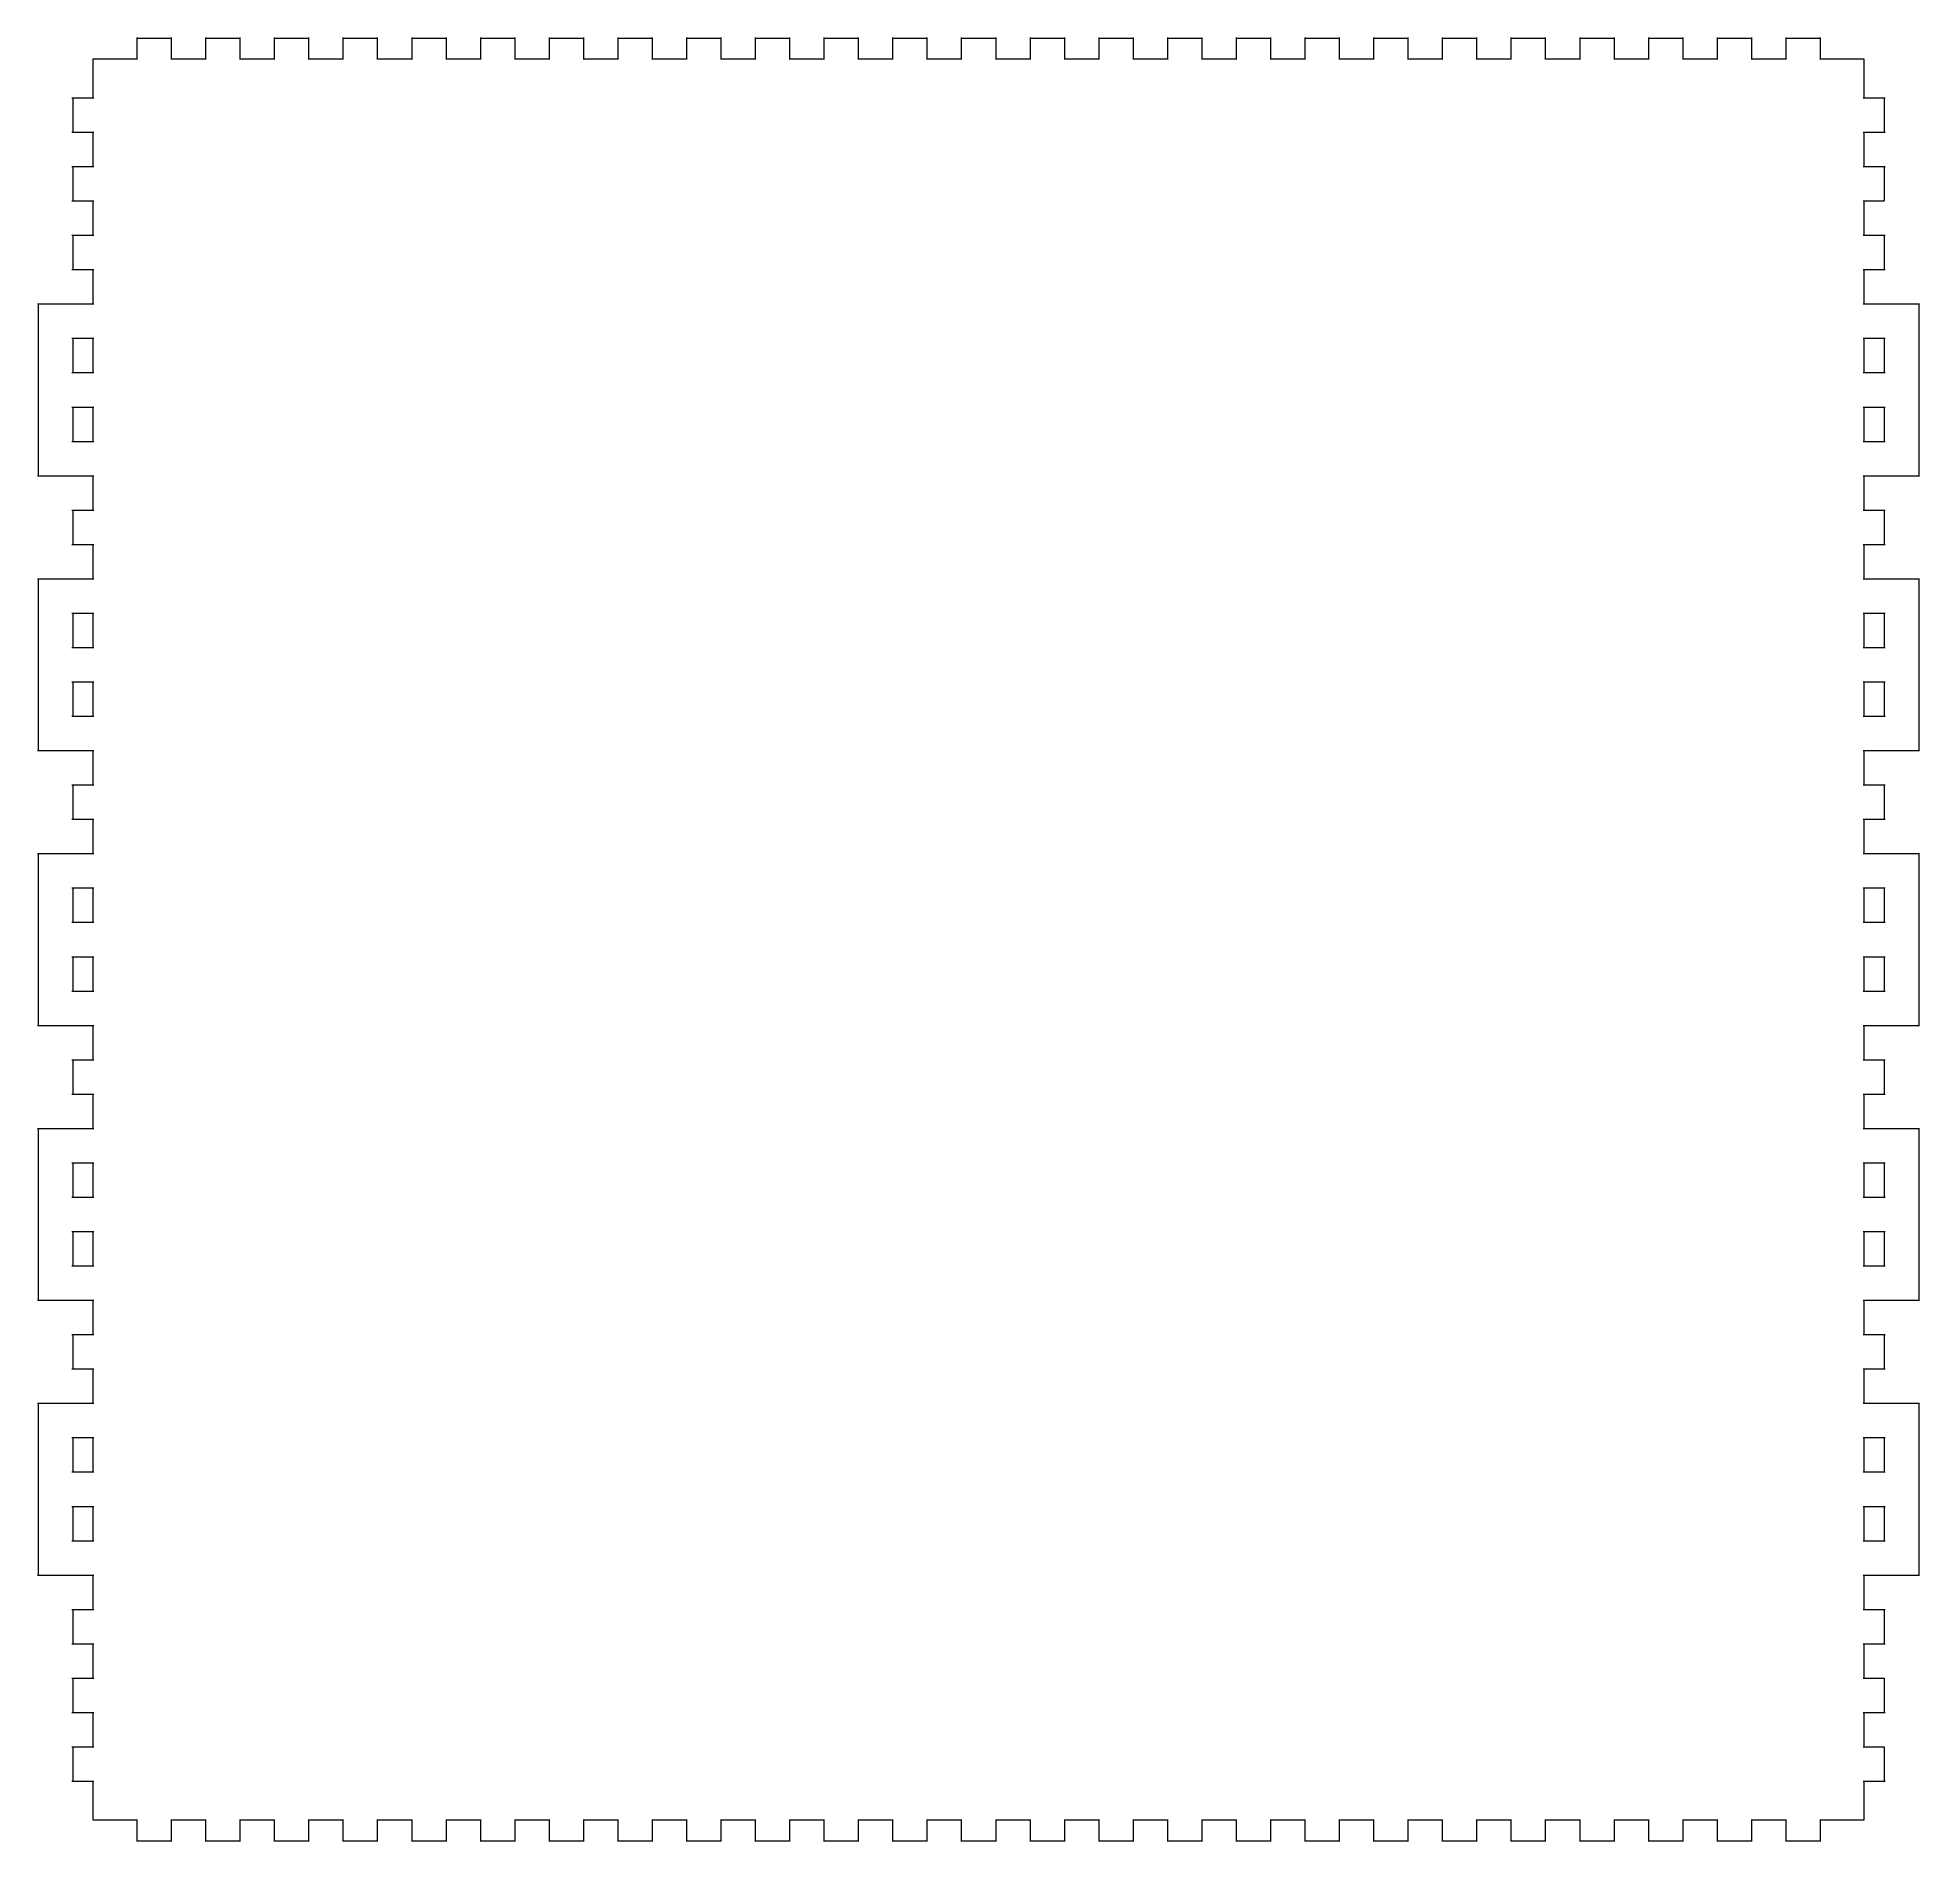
# Model space of a CAD drawing. Header units: centimetres. Extents: x -13.7 to 13.7, y -13.1 to 13.1.
import ezdxf

# ---------------------------------------------------------------- set-up
doc = ezdxf.new("R2010")
doc.units = ezdxf.units.CM
doc.header["$MEASUREMENT"] = 0
doc.layers.add('Layer 1', color=7, linetype='Continuous')

msp = doc.modelspace()

# ---------------------------------------------------------------- linework, layer by layer
at = {"layer": 'Layer 1', "color": 250, "lineweight": 20}
for points in [[(-12.25, 13.126), (-12.25, 13.126), (-12.25, 12.806), (-12.25, 12.806)], [(-12.25, 13.1159), (-12.25, 13.1159), (-11.75, 13.1159), (-11.75, 13.1159)], [(-11.75, 13.126), (-11.75, 13.126), (-11.75, 12.806), (-11.75, 12.806)], [(-11.25, 13.126), (-11.25, 13.126), (-11.25, 12.806), (-11.25, 12.806)], [(-11.25, 13.1159), (-11.25, 13.1159), (-10.75, 13.1159), (-10.75, 13.1159)], [(-10.75, 13.126), (-10.75, 13.126), (-10.75, 12.806), (-10.75, 12.806)], [(-10.25, 13.126), (-10.25, 13.126), (-10.25, 12.806), (-10.25, 12.806)], [(-10.25, 13.1159), (-10.25, 13.1159), (-9.75, 13.1159), (-9.75, 13.1159)], [(-9.75, 13.126), (-9.75, 13.126), (-9.75, 12.806), (-9.75, 12.806)], [(-9.25, 13.126), (-9.25, 13.126), (-9.25, 12.806), (-9.25, 12.806)], [(-9.25, 13.1159), (-9.25, 13.1159), (-8.75, 13.1159), (-8.75, 13.1159)], [(-8.75, 13.126), (-8.75, 13.126), (-8.75, 12.806), (-8.75, 12.806)], [(-8.25, 13.126), (-8.25, 13.126), (-8.25, 12.806), (-8.25, 12.806)], [(-8.25, 13.1159), (-8.25, 13.1159), (-7.75, 13.1159), (-7.75, 13.1159)], [(-7.75, 13.126), (-7.75, 13.126), (-7.75, 12.806), (-7.75, 12.806)], [(-7.25, 13.126), (-7.25, 13.126), (-7.25, 12.806), (-7.25, 12.806)], [(-7.25, 13.1159), (-7.25, 13.1159), (-6.75, 13.1159), (-6.75, 13.1159)], [(-6.75, 13.126), (-6.75, 13.126), (-6.75, 12.806), (-6.75, 12.806)], [(-6.25, 13.126), (-6.25, 13.126), (-6.25, 12.806), (-6.25, 12.806)], [(-6.25, 13.1159), (-6.25, 13.1159), (-5.75, 13.1159), (-5.75, 13.1159)], [(-5.75, 13.126), (-5.75, 13.126), (-5.75, 12.806), (-5.75, 12.806)], [(-5.25, 13.126), (-5.25, 13.126), (-5.25, 12.806), (-5.25, 12.806)], [(-5.25, 13.1159), (-5.25, 13.1159), (-4.75, 13.1159), (-4.75, 13.1159)], [(-4.75, 13.126), (-4.75, 13.126), (-4.75, 12.806), (-4.75, 12.806)], [(-4.25, 13.126), (-4.25, 13.126), (-4.25, 12.806), (-4.25, 12.806)], [(-4.25, 13.1159), (-4.25, 13.1159), (-3.75, 13.1159), (-3.75, 13.1159)], [(-3.75, 13.126), (-3.75, 13.126), (-3.75, 12.806), (-3.75, 12.806)], [(-3.25, 13.126), (-3.25, 13.126), (-3.25, 12.806), (-3.25, 12.806)], [(-3.25, 13.1159), (-3.25, 13.1159), (-2.75, 13.1159), (-2.75, 13.1159)], [(-2.75, 13.126), (-2.75, 13.126), (-2.75, 12.806), (-2.75, 12.806)], [(-2.25, 13.126), (-2.25, 13.126), (-2.25, 12.806), (-2.25, 12.806)], [(-2.25, 13.1159), (-2.25, 13.1159), (-1.75, 13.1159), (-1.75, 13.1159)], [(-1.75, 13.126), (-1.75, 13.126), (-1.75, 12.806), (-1.75, 12.806)], [(-1.25, 13.126), (-1.25, 13.126), (-1.25, 12.806), (-1.25, 12.806)], [(-1.25, 13.1159), (-1.25, 13.1159), (-0.75, 13.1159), (-0.75, 13.1159)], [(-0.75, 13.126), (-0.75, 13.126), (-0.75, 12.806), (-0.75, 12.806)], [(-0.25, 13.126), (-0.25, 13.126), (-0.25, 12.806), (-0.25, 12.806)], [(-0.25, 13.1159), (-0.25, 13.1159), (0.25, 13.1159), (0.25, 13.1159)], [(0.25, 13.126), (0.25, 13.126), (0.25, 12.806), (0.25, 12.806)], [(0.75, 13.126), (0.75, 13.126), (0.75, 12.806), (0.75, 12.806)], [(0.75, 13.1159), (0.75, 13.1159), (1.25, 13.1159), (1.25, 13.1159)], [(1.25, 13.126), (1.25, 13.126), (1.25, 12.806), (1.25, 12.806)], [(1.75, 13.126), (1.75, 13.126), (1.75, 12.806), (1.75, 12.806)], [(1.75, 13.1159), (1.75, 13.1159), (2.25, 13.1159), (2.25, 13.1159)], [(2.25, 13.126), (2.25, 13.126), (2.25, 12.806), (2.25, 12.806)], [(2.75, 13.126), (2.75, 13.126), (2.75, 12.806), (2.75, 12.806)], [(2.75, 13.1159), (2.75, 13.1159), (3.25, 13.1159), (3.25, 13.1159)], [(3.25, 13.126), (3.25, 13.126), (3.25, 12.806), (3.25, 12.806)], [(3.75, 13.126), (3.75, 13.126), (3.75, 12.806), (3.75, 12.806)], [(3.75, 13.1159), (3.75, 13.1159), (4.25, 13.1159), (4.25, 13.1159)], [(4.25, 13.126), (4.25, 13.126), (4.25, 12.806), (4.25, 12.806)], [(4.75, 13.126), (4.75, 13.126), (4.75, 12.806), (4.75, 12.806)], [(4.75, 13.1159), (4.75, 13.1159), (5.25, 13.1159), (5.25, 13.1159)], [(5.25, 13.126), (5.25, 13.126), (5.25, 12.806), (5.25, 12.806)], [(5.75, 13.126), (5.75, 13.126), (5.75, 12.806), (5.75, 12.806)], [(5.75, 13.1159), (5.75, 13.1159), (6.25, 13.1159), (6.25, 13.1159)], [(6.25, 13.126), (6.25, 13.126), (6.25, 12.806), (6.25, 12.806)], [(6.75, 13.126), (6.75, 13.126), (6.75, 12.806), (6.75, 12.806)], [(6.75, 13.1159), (6.75, 13.1159), (7.25, 13.1159), (7.25, 13.1159)], [(7.25, 13.126), (7.25, 13.126), (7.25, 12.806), (7.25, 12.806)], [(7.75, 13.126), (7.75, 13.126), (7.75, 12.806), (7.75, 12.806)], [(7.75, 13.1159), (7.75, 13.1159), (8.25, 13.1159), (8.25, 13.1159)], [(8.25, 13.126), (8.25, 13.126), (8.25, 12.806), (8.25, 12.806)], [(8.75, 13.126), (8.75, 13.126), (8.75, 12.806), (8.75, 12.806)], [(8.75, 13.1159), (8.75, 13.1159), (9.25, 13.1159), (9.25, 13.1159)], [(9.25, 13.126), (9.25, 13.126), (9.25, 12.806), (9.25, 12.806)], [(9.75, 13.126), (9.75, 13.126), (9.75, 12.806), (9.75, 12.806)], [(9.75, 13.1159), (9.75, 13.1159), (10.25, 13.1159), (10.25, 13.1159)], [(10.25, 13.126), (10.25, 13.126), (10.25, 12.806), (10.25, 12.806)], [(10.75, 13.126), (10.75, 13.126), (10.75, 12.806), (10.75, 12.806)], [(10.75, 13.1159), (10.75, 13.1159), (11.25, 13.1159), (11.25, 13.1159)], [(11.25, 13.126), (11.25, 13.126), (11.25, 12.806), (11.25, 12.806)], [(11.75, 13.126), (11.75, 13.126), (11.75, 12.806), (11.75, 12.806)], [(11.75, 13.1159), (11.75, 13.1159), (12.25, 13.1159), (12.25, 13.1159)], [(12.25, 13.126), (12.25, 13.126), (12.25, 12.806), (12.25, 12.806)], [(-11.75, 12.81585), (-11.75, 12.81585), (-11.25, 12.81585), (-11.25, 12.81585)], [(-10.75, 12.81585), (-10.75, 12.81585), (-10.25, 12.81585), (-10.25, 12.81585)], [(-9.75, 12.81585), (-9.75, 12.81585), (-9.25, 12.81585), (-9.25, 12.81585)], [(-8.75, 12.81585), (-8.75, 12.81585), (-8.25, 12.81585), (-8.25, 12.81585)], [(-7.75, 12.81585), (-7.75, 12.81585), (-7.25, 12.81585), (-7.25, 12.81585)], [(-6.75, 12.81585), (-6.75, 12.81585), (-6.25, 12.81585), (-6.25, 12.81585)], [(-5.75, 12.81585), (-5.75, 12.81585), (-5.25, 12.81585), (-5.25, 12.81585)], [(-4.75, 12.81585), (-4.75, 12.81585), (-4.25, 12.81585), (-4.25, 12.81585)], [(-3.75, 12.81585), (-3.75, 12.81585), (-3.25, 12.81585), (-3.25, 12.81585)], [(-2.75, 12.81585), (-2.75, 12.81585), (-2.25, 12.81585), (-2.25, 12.81585)], [(-1.75, 12.81585), (-1.75, 12.81585), (-1.25, 12.81585), (-1.25, 12.81585)], [(-0.75, 12.81585), (-0.75, 12.81585), (-0.25, 12.81585), (-0.25, 12.81585)], [(0.25, 12.81585), (0.25, 12.81585), (0.75, 12.81585), (0.75, 12.81585)], [(1.25, 12.81585), (1.25, 12.81585), (1.75, 12.81585), (1.75, 12.81585)], [(2.25, 12.81585), (2.25, 12.81585), (2.75, 12.81585), (2.75, 12.81585)], [(3.25, 12.81585), (3.25, 12.81585), (3.75, 12.81585), (3.75, 12.81585)], [(4.25, 12.81585), (4.25, 12.81585), (4.75, 12.81585), (4.75, 12.81585)], [(5.25, 12.81585), (5.25, 12.81585), (5.75, 12.81585), (5.75, 12.81585)], [(6.25, 12.81585), (6.25, 12.81585), (6.75, 12.81585), (6.75, 12.81585)], [(7.25, 12.81585), (7.25, 12.81585), (7.75, 12.81585), (7.75, 12.81585)], [(8.25, 12.81585), (8.25, 12.81585), (8.75, 12.81585), (8.75, 12.81585)], [(9.25, 12.81585), (9.25, 12.81585), (9.75, 12.81585), (9.75, 12.81585)], [(10.25, 12.81585), (10.25, 12.81585), (10.75, 12.81585), (10.75, 12.81585)], [(11.25, 12.81585), (11.25, 12.81585), (11.75, 12.81585), (11.75, 12.81585)], [(-13.19408, 12.25), (-13.19408, 12.25), (-12.87408, 12.25), (-12.87408, 12.25)], [(-13.18405, 12.25), (-13.18405, 12.25), (-13.18405, 11.75), (-13.18405, 11.75)], [(12.87407, 12.25), (12.87407, 12.25), (13.19407, 12.25), (13.19407, 12.25)], [(13.18406, 12.25), (13.18406, 12.25), (13.18406, 11.75), (13.18406, 11.75)], [(-13.19408, 11.75), (-13.19408, 11.75), (-12.87408, 11.75), (-12.87408, 11.75)], [(-12.8841, 11.25), (-12.8841, 11.25), (-12.8841, 11.75), (-12.8841, 11.75)], [(12.87407, 11.75), (12.87407, 11.75), (13.19407, 11.75), (13.19407, 11.75)], [(12.8841, 11.75), (12.8841, 11.75), (12.8841, 11.25), (12.8841, 11.25)], [(-13.19408, 11.25), (-13.19408, 11.25), (-12.87408, 11.25), (-12.87408, 11.25)], [(-13.18405, 11.25), (-13.18405, 11.25), (-13.18405, 10.75), (-13.18405, 10.75)], [(12.87407, 11.25), (12.87407, 11.25), (13.19407, 11.25), (13.19407, 11.25)], [(13.18406, 11.25), (13.18406, 11.25), (13.18406, 10.75), (13.18406, 10.75)], [(-13.19408, 10.75), (-13.19408, 10.75), (-12.87408, 10.75), (-12.87408, 10.75)], [(-12.8841, 10.25), (-12.8841, 10.25), (-12.8841, 10.75), (-12.8841, 10.75)], [(12.87407, 10.75), (12.87407, 10.75), (13.18406, 10.75), (13.18406, 10.75)], [(12.8841, 10.75), (12.8841, 10.75), (12.8841, 10.25), (12.8841, 10.25)], [(-13.19408, 10.25), (-13.19408, 10.25), (-12.87408, 10.25), (-12.87408, 10.25)], [(-13.18405, 10.25), (-13.18405, 10.25), (-13.18405, 9.75), (-13.18405, 9.75)], [(12.87407, 10.25), (12.87407, 10.25), (13.19407, 10.25), (13.19407, 10.25)], [(13.18406, 10.25), (13.18406, 10.25), (13.18406, 9.75), (13.18406, 9.75)], [(-13.19408, 9.75), (-13.19408, 9.75), (-12.87408, 9.75), (-12.87408, 9.75)], [(-12.8841, 9.25), (-12.8841, 9.25), (-12.8841, 9.75), (-12.8841, 9.75)], [(12.87407, 9.75), (12.87407, 9.75), (13.19407, 9.75), (13.19407, 9.75)], [(12.8841, 9.75), (12.8841, 9.75), (12.8841, 9.25), (12.8841, 9.25)], [(-13.69408, 9.25), (-13.69408, 9.25), (-12.87408, 9.25), (-12.87408, 9.25)], [(-13.68405, 9.25), (-13.68405, 9.25), (-13.68405, 6.75), (-13.68405, 6.75)], [(12.87407, 9.25), (12.87407, 9.25), (13.69407, 9.25), (13.69407, 9.25)], [(13.68406, 9.25), (13.68406, 9.25), (13.68406, 6.75), (13.68406, 6.75)], [(-13.19408, 8.75), (-13.19408, 8.75), (-12.87408, 8.75), (-12.87408, 8.75)], [(-13.18405, 8.75), (-13.18405, 8.75), (-13.18405, 8.25), (-13.18405, 8.25)], [(-12.8841, 8.25), (-12.8841, 8.25), (-12.8841, 8.75), (-12.8841, 8.75)], [(12.87407, 8.75), (12.87407, 8.75), (13.19407, 8.75), (13.19407, 8.75)], [(12.8841, 8.75), (12.8841, 8.75), (12.8841, 8.25), (12.8841, 8.25)], [(13.18406, 8.75), (13.18406, 8.75), (13.18406, 8.25), (13.18406, 8.25)], [(-13.19408, 8.25), (-13.19408, 8.25), (-12.87408, 8.25), (-12.87408, 8.25)], [(12.87407, 8.25), (12.87407, 8.25), (13.19407, 8.25), (13.19407, 8.25)], [(-13.19408, 7.75), (-13.19408, 7.75), (-12.87408, 7.75), (-12.87408, 7.75)], [(-13.18405, 7.75), (-13.18405, 7.75), (-13.18405, 7.25), (-13.18405, 7.25)], [(-12.8841, 7.25), (-12.8841, 7.25), (-12.8841, 7.75), (-12.8841, 7.75)], [(12.87407, 7.75), (12.87407, 7.75), (13.19407, 7.75), (13.19407, 7.75)], [(12.8841, 7.75), (12.8841, 7.75), (12.8841, 7.25), (12.8841, 7.25)], [(13.18406, 7.75), (13.18406, 7.75), (13.18406, 7.25), (13.18406, 7.25)], [(-13.19408, 7.25), (-13.19408, 7.25), (-12.87408, 7.25), (-12.87408, 7.25)], [(12.87407, 7.25), (12.87407, 7.25), (13.19407, 7.25), (13.19407, 7.25)], [(-13.69408, 6.75), (-13.69408, 6.75), (-12.87408, 6.75), (-12.87408, 6.75)], [(-12.8841, 6.25), (-12.8841, 6.25), (-12.8841, 6.75), (-12.8841, 6.75)], [(12.87407, 6.75), (12.87407, 6.75), (13.69407, 6.75), (13.69407, 6.75)], [(12.8841, 6.75), (12.8841, 6.75), (12.8841, 6.25), (12.8841, 6.25)], [(-13.19408, 6.25), (-13.19408, 6.25), (-12.87408, 6.25), (-12.87408, 6.25)], [(-13.18405, 6.25), (-13.18405, 6.25), (-13.18405, 5.75), (-13.18405, 5.75)], [(12.87407, 6.25), (12.87407, 6.25), (13.19407, 6.25), (13.19407, 6.25)], [(13.18406, 6.25), (13.18406, 6.25), (13.18406, 5.75), (13.18406, 5.75)], [(-13.19408, 5.75), (-13.19408, 5.75), (-12.87408, 5.75), (-12.87408, 5.75)], [(-12.8841, 5.25), (-12.8841, 5.25), (-12.8841, 5.75), (-12.8841, 5.75)], [(12.87407, 5.75), (12.87407, 5.75), (13.19407, 5.75), (13.19407, 5.75)], [(12.8841, 5.75), (12.8841, 5.75), (12.8841, 5.25), (12.8841, 5.25)], [(-13.69408, 5.25), (-13.69408, 5.25), (-12.87408, 5.25), (-12.87408, 5.25)], [(-13.68405, 5.25), (-13.68405, 5.25), (-13.68405, 2.75), (-13.68405, 2.75)], [(12.87407, 5.25), (12.87407, 5.25), (13.69407, 5.25), (13.69407, 5.25)], [(13.68406, 5.25), (13.68406, 5.25), (13.68406, 2.75), (13.68406, 2.75)], [(-13.19408, 4.75), (-13.19408, 4.75), (-12.87408, 4.75), (-12.87408, 4.75)], [(-13.18405, 4.75), (-13.18405, 4.75), (-13.18405, 4.25), (-13.18405, 4.25)], [(-12.8841, 4.25), (-12.8841, 4.25), (-12.8841, 4.75), (-12.8841, 4.75)], [(12.87407, 4.75), (12.87407, 4.75), (13.19407, 4.75), (13.19407, 4.75)], [(12.8841, 4.75), (12.8841, 4.75), (12.8841, 4.25), (12.8841, 4.25)], [(13.18406, 4.75), (13.18406, 4.75), (13.18406, 4.25), (13.18406, 4.25)], [(-13.19408, 4.25), (-13.19408, 4.25), (-12.87408, 4.25), (-12.87408, 4.25)], [(12.87407, 4.25), (12.87407, 4.25), (13.19407, 4.25), (13.19407, 4.25)], [(-13.19408, 3.75), (-13.19408, 3.75), (-12.87408, 3.75), (-12.87408, 3.75)], [(-13.18405, 3.75), (-13.18405, 3.75), (-13.18405, 3.25), (-13.18405, 3.25)], [(-12.8841, 3.25), (-12.8841, 3.25), (-12.8841, 3.75), (-12.8841, 3.75)], [(12.87407, 3.75), (12.87407, 3.75), (13.19407, 3.75), (13.19407, 3.75)], [(12.8841, 3.75), (12.8841, 3.75), (12.8841, 3.25), (12.8841, 3.25)], [(13.18406, 3.75), (13.18406, 3.75), (13.18406, 3.25), (13.18406, 3.25)], [(-13.19408, 3.25), (-13.19408, 3.25), (-12.87408, 3.25), (-12.87408, 3.25)], [(12.87407, 3.25), (12.87407, 3.25), (13.19407, 3.25), (13.19407, 3.25)], [(-13.69408, 2.75), (-13.69408, 2.75), (-12.87408, 2.75), (-12.87408, 2.75)], [(-12.8841, 2.25), (-12.8841, 2.25), (-12.8841, 2.75), (-12.8841, 2.75)], [(12.87407, 2.75), (12.87407, 2.75), (13.69407, 2.75), (13.69407, 2.75)], [(12.8841, 2.75), (12.8841, 2.75), (12.8841, 2.25), (12.8841, 2.25)], [(-13.19408, 2.25), (-13.19408, 2.25), (-12.87408, 2.25), (-12.87408, 2.25)], [(-13.18405, 2.25), (-13.18405, 2.25), (-13.18405, 1.75), (-13.18405, 1.75)], [(12.87407, 2.25), (12.87407, 2.25), (13.19407, 2.25), (13.19407, 2.25)], [(13.18406, 2.25), (13.18406, 2.25), (13.18406, 1.75), (13.18406, 1.75)], [(-13.19408, 1.75), (-13.19408, 1.75), (-12.87408, 1.75), (-12.87408, 1.75)], [(-12.8841, 1.25), (-12.8841, 1.25), (-12.8841, 1.75), (-12.8841, 1.75)], [(12.87407, 1.75), (12.87407, 1.75), (13.19407, 1.75), (13.19407, 1.75)], [(12.8841, 1.75), (12.8841, 1.75), (12.8841, 1.25), (12.8841, 1.25)], [(-13.69408, 1.25), (-13.69408, 1.25), (-12.87408, 1.25), (-12.87408, 1.25)], [(-13.68405, 1.25), (-13.68405, 1.25), (-13.68405, -1.25), (-13.68405, -1.25)], [(12.87407, 1.25), (12.87407, 1.25), (13.69407, 1.25), (13.69407, 1.25)], [(13.68406, 1.25), (13.68406, 1.25), (13.68406, -1.25), (13.68406, -1.25)], [(-13.19408, 0.75), (-13.19408, 0.75), (-12.87408, 0.75), (-12.87408, 0.75)], [(-13.18405, 0.75), (-13.18405, 0.75), (-13.18405, 0.25), (-13.18405, 0.25)], [(-12.8841, 0.25), (-12.8841, 0.25), (-12.8841, 0.75), (-12.8841, 0.75)], [(12.87407, 0.75), (12.87407, 0.75), (13.19407, 0.75), (13.19407, 0.75)], [(12.8841, 0.75), (12.8841, 0.75), (12.8841, 0.25), (12.8841, 0.25)], [(13.18406, 0.75), (13.18406, 0.75), (13.18406, 0.25), (13.18406, 0.25)], [(-13.19408, 0.25), (-13.19408, 0.25), (-12.87408, 0.25), (-12.87408, 0.25)], [(-13.19408, 0.25), (-13.19408, 0.25), (-12.87408, 0.25), (-12.87408, 0.25)], [(12.87407, 0.25), (12.87407, 0.25), (13.19407, 0.25), (13.19407, 0.25)], [(12.87407, 0.25), (12.87407, 0.25), (13.19407, 0.25), (13.19407, 0.25)], [(-13.19408, -0.25), (-13.19408, -0.25), (-12.87408, -0.25), (-12.87408, -0.25)], [(-13.18405, -0.25), (-13.18405, -0.25), (-13.18405, -0.75), (-13.18405, -0.75)], [(-12.8841, -0.75), (-12.8841, -0.75), (-12.8841, -0.25), (-12.8841, -0.25)], [(12.87407, -0.25), (12.87407, -0.25), (13.19407, -0.25), (13.19407, -0.25)], [(12.8841, -0.25), (12.8841, -0.25), (12.8841, -0.75), (12.8841, -0.75)], [(13.18406, -0.25), (13.18406, -0.25), (13.18406, -0.75), (13.18406, -0.75)], [(-13.19408, -0.75), (-13.19408, -0.75), (-12.87408, -0.75), (-12.87408, -0.75)], [(12.87407, -0.75), (12.87407, -0.75), (13.19407, -0.75), (13.19407, -0.75)], [(-13.69408, -1.25), (-13.69408, -1.25), (-12.87408, -1.25), (-12.87408, -1.25)], [(-12.8841, -1.75), (-12.8841, -1.75), (-12.8841, -1.25), (-12.8841, -1.25)], [(12.87407, -1.25), (12.87407, -1.25), (13.69407, -1.25), (13.69407, -1.25)], [(12.8841, -1.25), (12.8841, -1.25), (12.8841, -1.75), (12.8841, -1.75)], [(-13.19408, -1.75), (-13.19408, -1.75), (-12.87408, -1.75), (-12.87408, -1.75)], [(-13.18405, -1.75), (-13.18405, -1.75), (-13.18405, -2.25), (-13.18405, -2.25)], [(12.87407, -1.75), (12.87407, -1.75), (13.19407, -1.75), (13.19407, -1.75)], [(13.18406, -1.75), (13.18406, -1.75), (13.18406, -2.25), (13.18406, -2.25)], [(-13.19408, -2.25), (-13.19408, -2.25), (-12.87408, -2.25), (-12.87408, -2.25)], [(-12.8841, -2.75), (-12.8841, -2.75), (-12.8841, -2.25), (-12.8841, -2.25)], [(12.87407, -2.25), (12.87407, -2.25), (13.19407, -2.25), (13.19407, -2.25)], [(12.8841, -2.25), (12.8841, -2.25), (12.8841, -2.75), (12.8841, -2.75)], [(-13.69408, -2.75), (-13.69408, -2.75), (-12.87408, -2.75), (-12.87408, -2.75)], [(-13.68405, -2.75), (-13.68405, -2.75), (-13.68405, -5.25), (-13.68405, -5.25)], [(12.87407, -2.75), (12.87407, -2.75), (13.69407, -2.75), (13.69407, -2.75)], [(13.68406, -2.75), (13.68406, -2.75), (13.68406, -5.25), (13.68406, -5.25)], [(-13.19408, -3.25), (-13.19408, -3.25), (-12.87408, -3.25), (-12.87408, -3.25)], [(-13.18405, -3.25), (-13.18405, -3.25), (-13.18405, -3.75), (-13.18405, -3.75)], [(-12.8841, -3.75), (-12.8841, -3.75), (-12.8841, -3.25), (-12.8841, -3.25)], [(12.87407, -3.25), (12.87407, -3.25), (13.19407, -3.25), (13.19407, -3.25)], [(12.8841, -3.25), (12.8841, -3.25), (12.8841, -3.75), (12.8841, -3.75)], [(13.18406, -3.25), (13.18406, -3.25), (13.18406, -3.75), (13.18406, -3.75)], [(-13.19408, -3.75), (-13.19408, -3.75), (-12.87408, -3.75), (-12.87408, -3.75)], [(12.87407, -3.75), (12.87407, -3.75), (13.19407, -3.75), (13.19407, -3.75)], [(-13.19408, -4.25), (-13.19408, -4.25), (-12.87408, -4.25), (-12.87408, -4.25)], [(-13.18405, -4.25), (-13.18405, -4.25), (-13.18405, -4.75), (-13.18405, -4.75)], [(-12.8841, -4.75), (-12.8841, -4.75), (-12.8841, -4.25), (-12.8841, -4.25)], [(12.87407, -4.25), (12.87407, -4.25), (13.19407, -4.25), (13.19407, -4.25)], [(12.8841, -4.25), (12.8841, -4.25), (12.8841, -4.75), (12.8841, -4.75)], [(13.18406, -4.25), (13.18406, -4.25), (13.18406, -4.75), (13.18406, -4.75)], [(-13.19408, -4.75), (-13.19408, -4.75), (-12.87408, -4.75), (-12.87408, -4.75)], [(12.87407, -4.75), (12.87407, -4.75), (13.19407, -4.75), (13.19407, -4.75)], [(-13.69408, -5.25), (-13.69408, -5.25), (-12.87408, -5.25), (-12.87408, -5.25)], [(-12.8841, -5.75), (-12.8841, -5.75), (-12.8841, -5.25), (-12.8841, -5.25)], [(12.87407, -5.25), (12.87407, -5.25), (13.69407, -5.25), (13.69407, -5.25)], [(12.8841, -5.25), (12.8841, -5.25), (12.8841, -5.75), (12.8841, -5.75)], [(-13.19408, -5.75), (-13.19408, -5.75), (-12.87408, -5.75), (-12.87408, -5.75)], [(-13.18405, -5.75), (-13.18405, -5.75), (-13.18405, -6.25), (-13.18405, -6.25)], [(12.87407, -5.75), (12.87407, -5.75), (13.19407, -5.75), (13.19407, -5.75)], [(13.18406, -5.75), (13.18406, -5.75), (13.18406, -6.25), (13.18406, -6.25)], [(-13.19408, -6.25), (-13.19408, -6.25), (-12.87408, -6.25), (-12.87408, -6.25)], [(-12.8841, -6.75), (-12.8841, -6.75), (-12.8841, -6.25), (-12.8841, -6.25)], [(12.87407, -6.25), (12.87407, -6.25), (13.19407, -6.25), (13.19407, -6.25)], [(12.8841, -6.25), (12.8841, -6.25), (12.8841, -6.75), (12.8841, -6.75)], [(-13.69408, -6.75), (-13.69408, -6.75), (-12.87408, -6.75), (-12.87408, -6.75)], [(-13.68405, -6.75), (-13.68405, -6.75), (-13.68405, -9.25), (-13.68405, -9.25)], [(12.87407, -6.75), (12.87407, -6.75), (13.69407, -6.75), (13.69407, -6.75)], [(13.68406, -6.75), (13.68406, -6.75), (13.68406, -9.25), (13.68406, -9.25)], [(-13.19408, -7.25), (-13.19408, -7.25), (-12.87408, -7.25), (-12.87408, -7.25)], [(-13.18405, -7.25), (-13.18405, -7.25), (-13.18405, -7.75), (-13.18405, -7.75)], [(-12.8841, -7.75), (-12.8841, -7.75), (-12.8841, -7.25), (-12.8841, -7.25)], [(12.87407, -7.25), (12.87407, -7.25), (13.19407, -7.25), (13.19407, -7.25)], [(12.8841, -7.25), (12.8841, -7.25), (12.8841, -7.75), (12.8841, -7.75)], [(13.18406, -7.25), (13.18406, -7.25), (13.18406, -7.75), (13.18406, -7.75)], [(-13.19408, -7.75), (-13.19408, -7.75), (-12.87408, -7.75), (-12.87408, -7.75)], [(12.87407, -7.75), (12.87407, -7.75), (13.19407, -7.75), (13.19407, -7.75)], [(-13.19408, -8.25), (-13.19408, -8.25), (-12.87408, -8.25), (-12.87408, -8.25)], [(-13.18405, -8.25), (-13.18405, -8.25), (-13.18405, -8.75), (-13.18405, -8.75)], [(-12.8841, -8.75), (-12.8841, -8.75), (-12.8841, -8.25), (-12.8841, -8.25)], [(12.87407, -8.25), (12.87407, -8.25), (13.19407, -8.25), (13.19407, -8.25)], [(12.8841, -8.25), (12.8841, -8.25), (12.8841, -8.75), (12.8841, -8.75)], [(13.18406, -8.25), (13.18406, -8.25), (13.18406, -8.75), (13.18406, -8.75)], [(-13.19408, -8.75), (-13.19408, -8.75), (-12.87408, -8.75), (-12.87408, -8.75)], [(12.87407, -8.75), (12.87407, -8.75), (13.19407, -8.75), (13.19407, -8.75)], [(-13.69408, -9.25), (-13.69408, -9.25), (-12.87408, -9.25), (-12.87408, -9.25)], [(-12.8841, -9.75), (-12.8841, -9.75), (-12.8841, -9.25), (-12.8841, -9.25)], [(12.87407, -9.25), (12.87407, -9.25), (13.69407, -9.25), (13.69407, -9.25)], [(12.8841, -9.25), (12.8841, -9.25), (12.8841, -9.75), (12.8841, -9.75)], [(-13.19408, -9.75), (-13.19408, -9.75), (-12.87408, -9.75), (-12.87408, -9.75)], [(-13.18405, -9.75), (-13.18405, -9.75), (-13.18405, -10.25), (-13.18405, -10.25)], [(12.87407, -9.75), (12.87407, -9.75), (13.19407, -9.75), (13.19407, -9.75)], [(13.18406, -9.75), (13.18406, -9.75), (13.18406, -10.25), (13.18406, -10.25)], [(-13.19408, -10.25), (-13.19408, -10.25), (-12.87408, -10.25), (-12.87408, -10.25)], [(-12.8841, -10.75), (-12.8841, -10.75), (-12.8841, -10.25), (-12.8841, -10.25)], [(12.87407, -10.25), (12.87407, -10.25), (13.19407, -10.25), (13.19407, -10.25)], [(12.8841, -10.25), (12.8841, -10.25), (12.8841, -10.75), (12.8841, -10.75)], [(-13.19408, -10.75), (-13.19408, -10.75), (-12.87408, -10.75), (-12.87408, -10.75)], [(-13.18405, -10.75), (-13.18405, -10.75), (-13.18405, -11.25), (-13.18405, -11.25)], [(12.87407, -10.75), (12.87407, -10.75), (13.18406, -10.75), (13.18406, -10.75)], [(13.18406, -10.75), (13.18406, -10.75), (13.18406, -11.25), (13.18406, -11.25)], [(-13.19408, -11.25), (-13.19408, -11.25), (-12.87408, -11.25), (-12.87408, -11.25)], [(-12.8841, -11.75), (-12.8841, -11.75), (-12.8841, -11.25), (-12.8841, -11.25)], [(12.87407, -11.25), (12.87407, -11.25), (13.19407, -11.25), (13.19407, -11.25)], [(12.8841, -11.25), (12.8841, -11.25), (12.8841, -11.75), (12.8841, -11.75)], [(-13.19408, -11.75), (-13.19408, -11.75), (-12.87408, -11.75), (-12.87408, -11.75)], [(-13.18405, -11.75), (-13.18405, -11.75), (-13.18405, -12.25), (-13.18405, -12.25)], [(12.87407, -11.75), (12.87407, -11.75), (13.18406, -11.75), (13.18406, -11.75)], [(13.18406, -11.75), (13.18406, -11.75), (13.18406, -12.25), (13.18406, -12.25)], [(-13.19408, -12.25), (-13.19408, -12.25), (-12.87408, -12.25), (-12.87408, -12.25)], [(12.87407, -12.25), (12.87407, -12.25), (13.19407, -12.25), (13.19407, -12.25)], [(-12.25, -12.8059), (-12.25, -12.8059), (-12.25, -13.1259), (-12.25, -13.1259)], [(-11.75, -12.8059), (-11.75, -12.8059), (-11.75, -13.1259), (-11.75, -13.1259)], [(-11.25, -12.81585), (-11.25, -12.81585), (-11.75, -12.81585), (-11.75, -12.81585)], [(-11.25, -12.8059), (-11.25, -12.8059), (-11.25, -13.1259), (-11.25, -13.1259)], [(-10.75, -12.8059), (-10.75, -12.8059), (-10.75, -13.1259), (-10.75, -13.1259)], [(-10.25, -12.81585), (-10.25, -12.81585), (-10.75, -12.81585), (-10.75, -12.81585)], [(-10.25, -12.8059), (-10.25, -12.8059), (-10.25, -13.1259), (-10.25, -13.1259)], [(-9.75, -12.8059), (-9.75, -12.8059), (-9.75, -13.1259), (-9.75, -13.1259)], [(-9.25, -12.81585), (-9.25, -12.81585), (-9.75, -12.81585), (-9.75, -12.81585)], [(-9.25, -12.8059), (-9.25, -12.8059), (-9.25, -13.1259), (-9.25, -13.1259)], [(-8.75, -12.8059), (-8.75, -12.8059), (-8.75, -13.1259), (-8.75, -13.1259)], [(-8.25, -12.81585), (-8.25, -12.81585), (-8.75, -12.81585), (-8.75, -12.81585)], [(-8.25, -12.8059), (-8.25, -12.8059), (-8.25, -13.1259), (-8.25, -13.1259)], [(-7.75, -12.8059), (-7.75, -12.8059), (-7.75, -13.1259), (-7.75, -13.1259)], [(-7.25, -12.81585), (-7.25, -12.81585), (-7.75, -12.81585), (-7.75, -12.81585)], [(-7.25, -12.8059), (-7.25, -12.8059), (-7.25, -13.1259), (-7.25, -13.1259)], [(-6.75, -12.8059), (-6.75, -12.8059), (-6.75, -13.1259), (-6.75, -13.1259)], [(-6.25, -12.81585), (-6.25, -12.81585), (-6.75, -12.81585), (-6.75, -12.81585)], [(-6.25, -12.8059), (-6.25, -12.8059), (-6.25, -13.1259), (-6.25, -13.1259)], [(-5.75, -12.8059), (-5.75, -12.8059), (-5.75, -13.1259), (-5.75, -13.1259)], [(-5.25, -12.81585), (-5.25, -12.81585), (-5.75, -12.81585), (-5.75, -12.81585)], [(-5.25, -12.8059), (-5.25, -12.8059), (-5.25, -13.1259), (-5.25, -13.1259)], [(-4.75, -12.8059), (-4.75, -12.8059), (-4.75, -13.1259), (-4.75, -13.1259)], [(-4.25, -12.81585), (-4.25, -12.81585), (-4.75, -12.81585), (-4.75, -12.81585)], [(-4.25, -12.8059), (-4.25, -12.8059), (-4.25, -13.1259), (-4.25, -13.1259)], [(-3.75, -12.8059), (-3.75, -12.8059), (-3.75, -13.1259), (-3.75, -13.1259)], [(-3.25, -12.81585), (-3.25, -12.81585), (-3.75, -12.81585), (-3.75, -12.81585)], [(-3.25, -12.8059), (-3.25, -12.8059), (-3.25, -13.1259), (-3.25, -13.1259)], [(-2.75, -12.8059), (-2.75, -12.8059), (-2.75, -13.1259), (-2.75, -13.1259)], [(-2.25, -12.81585), (-2.25, -12.81585), (-2.75, -12.81585), (-2.75, -12.81585)], [(-2.25, -12.8059), (-2.25, -12.8059), (-2.25, -13.1259), (-2.25, -13.1259)], [(-1.75, -12.8059), (-1.75, -12.8059), (-1.75, -13.1259), (-1.75, -13.1259)], [(-1.25, -12.81585), (-1.25, -12.81585), (-1.75, -12.81585), (-1.75, -12.81585)], [(-1.25, -12.8059), (-1.25, -12.8059), (-1.25, -13.1259), (-1.25, -13.1259)], [(-0.75, -12.8059), (-0.75, -12.8059), (-0.75, -13.1259), (-0.75, -13.1259)], [(-0.25, -12.81585), (-0.25, -12.81585), (-0.75, -12.81585), (-0.75, -12.81585)], [(-0.25, -12.8059), (-0.25, -12.8059), (-0.25, -13.1259), (-0.25, -13.1259)], [(0.25, -12.8059), (0.25, -12.8059), (0.25, -13.1259), (0.25, -13.1259)], [(0.75, -12.81585), (0.75, -12.81585), (0.25, -12.81585), (0.25, -12.81585)], [(0.75, -12.8059), (0.75, -12.8059), (0.75, -13.1259), (0.75, -13.1259)], [(1.25, -12.8059), (1.25, -12.8059), (1.25, -13.1259), (1.25, -13.1259)], [(1.75, -12.81585), (1.75, -12.81585), (1.25, -12.81585), (1.25, -12.81585)], [(1.75, -12.8059), (1.75, -12.8059), (1.75, -13.1259), (1.75, -13.1259)], [(2.25, -12.8059), (2.25, -12.8059), (2.25, -13.1259), (2.25, -13.1259)], [(2.75, -12.81585), (2.75, -12.81585), (2.25, -12.81585), (2.25, -12.81585)], [(2.75, -12.8059), (2.75, -12.8059), (2.75, -13.1259), (2.75, -13.1259)], [(3.25, -12.8059), (3.25, -12.8059), (3.25, -13.1259), (3.25, -13.1259)], [(3.75, -12.81585), (3.75, -12.81585), (3.25, -12.81585), (3.25, -12.81585)], [(3.75, -12.8059), (3.75, -12.8059), (3.75, -13.1259), (3.75, -13.1259)], [(4.25, -12.8059), (4.25, -12.8059), (4.25, -13.1259), (4.25, -13.1259)], [(4.75, -12.81585), (4.75, -12.81585), (4.25, -12.81585), (4.25, -12.81585)], [(4.75, -12.8059), (4.75, -12.8059), (4.75, -13.1259), (4.75, -13.1259)], [(5.25, -12.8059), (5.25, -12.8059), (5.25, -13.1259), (5.25, -13.1259)], [(5.75, -12.81585), (5.75, -12.81585), (5.25, -12.81585), (5.25, -12.81585)], [(5.75, -12.8059), (5.75, -12.8059), (5.75, -13.1259), (5.75, -13.1259)], [(6.25, -12.8059), (6.25, -12.8059), (6.25, -13.1259), (6.25, -13.1259)], [(6.75, -12.81585), (6.75, -12.81585), (6.25, -12.81585), (6.25, -12.81585)], [(6.75, -12.8059), (6.75, -12.8059), (6.75, -13.1259), (6.75, -13.1259)], [(7.25, -12.8059), (7.25, -12.8059), (7.25, -13.1259), (7.25, -13.1259)], [(7.75, -12.81585), (7.75, -12.81585), (7.25, -12.81585), (7.25, -12.81585)], [(7.75, -12.8059), (7.75, -12.8059), (7.75, -13.1259), (7.75, -13.1259)], [(8.25, -12.8059), (8.25, -12.8059), (8.25, -13.1259), (8.25, -13.1259)], [(8.75, -12.81585), (8.75, -12.81585), (8.25, -12.81585), (8.25, -12.81585)], [(8.75, -12.8059), (8.75, -12.8059), (8.75, -13.1259), (8.75, -13.1259)], [(9.25, -12.8059), (9.25, -12.8059), (9.25, -13.1259), (9.25, -13.1259)], [(9.75, -12.81585), (9.75, -12.81585), (9.25, -12.81585), (9.25, -12.81585)], [(9.75, -12.8059), (9.75, -12.8059), (9.75, -13.1259), (9.75, -13.1259)], [(10.25, -12.8059), (10.25, -12.8059), (10.25, -13.1259), (10.25, -13.1259)], [(10.75, -12.81585), (10.75, -12.81585), (10.25, -12.81585), (10.25, -12.81585)], [(10.75, -12.8059), (10.75, -12.8059), (10.75, -13.1259), (10.75, -13.1259)], [(11.25, -12.8059), (11.25, -12.8059), (11.25, -13.1259), (11.25, -13.1259)], [(11.75, -12.81585), (11.75, -12.81585), (11.25, -12.81585), (11.25, -12.81585)], [(11.75, -12.8059), (11.75, -12.8059), (11.75, -13.1259), (11.75, -13.1259)], [(12.25, -12.8059), (12.25, -12.8059), (12.25, -13.1259), (12.25, -13.1259)], [(-12.25, -13.11591), (-12.25, -13.11591), (-11.75, -13.11591), (-11.75, -13.11591)], [(-11.25, -13.11591), (-11.25, -13.11591), (-10.75, -13.11591), (-10.75, -13.11591)], [(-10.25, -13.11591), (-10.25, -13.11591), (-9.75, -13.11591), (-9.75, -13.11591)], [(-9.25, -13.11591), (-9.25, -13.11591), (-8.75, -13.11591), (-8.75, -13.11591)], [(-8.25, -13.11591), (-8.25, -13.11591), (-7.75, -13.11591), (-7.75, -13.11591)], [(-7.25, -13.11591), (-7.25, -13.11591), (-6.75, -13.11591), (-6.75, -13.11591)], [(-6.25, -13.11591), (-6.25, -13.11591), (-5.75, -13.11591), (-5.75, -13.11591)], [(-5.25, -13.11591), (-5.25, -13.11591), (-4.75, -13.11591), (-4.75, -13.11591)], [(-4.25, -13.11591), (-4.25, -13.11591), (-3.75, -13.11591), (-3.75, -13.11591)], [(-3.25, -13.11591), (-3.25, -13.11591), (-2.75, -13.11591), (-2.75, -13.11591)], [(-2.25, -13.11591), (-2.25, -13.11591), (-1.75, -13.11591), (-1.75, -13.11591)], [(-1.25, -13.11591), (-1.25, -13.11591), (-0.75, -13.11591), (-0.75, -13.11591)], [(-0.25, -13.11591), (-0.25, -13.11591), (0.25, -13.11591), (0.25, -13.11591)], [(0.75, -13.11591), (0.75, -13.11591), (1.25, -13.11591), (1.25, -13.11591)], [(1.75, -13.11591), (1.75, -13.11591), (2.25, -13.11591), (2.25, -13.11591)], [(2.75, -13.11591), (2.75, -13.11591), (3.25, -13.11591), (3.25, -13.11591)], [(3.75, -13.11591), (3.75, -13.11591), (4.25, -13.11591), (4.25, -13.11591)], [(4.75, -13.11591), (4.75, -13.11591), (5.25, -13.11591), (5.25, -13.11591)], [(5.75, -13.11591), (5.75, -13.11591), (6.25, -13.11591), (6.25, -13.11591)], [(6.75, -13.11591), (6.75, -13.11591), (7.25, -13.11591), (7.25, -13.11591)], [(7.75, -13.11591), (7.75, -13.11591), (8.25, -13.11591), (8.25, -13.11591)], [(8.75, -13.11591), (8.75, -13.11591), (9.25, -13.11591), (9.25, -13.11591)], [(9.75, -13.11591), (9.75, -13.11591), (10.25, -13.11591), (10.25, -13.11591)], [(10.75, -13.11591), (10.75, -13.11591), (11.25, -13.11591), (11.25, -13.11591)], [(11.75, -13.11591), (11.75, -13.11591), (12.25, -13.11591), (12.25, -13.11591)]]:
    msp.add_open_spline(points, degree=3, dxfattribs=at)
for points in [[(-12.8841, 12.25), (-12.8841, 12.25), (-12.8841, 12.81585), (-12.8841, 12.81585), (-12.8841, 12.81585), (-12.8841, 12.81585), (-12.25, 12.81585), (-12.25, 12.81585)], [(12.25, 12.81585), (12.25, 12.81585), (12.8841, 12.81585), (12.8841, 12.81585), (12.8841, 12.81585), (12.8841, 12.81585), (12.8841, 12.25), (12.8841, 12.25)], [(-12.25, -12.81585), (-12.25, -12.81585), (-12.8841, -12.81585), (-12.8841, -12.81585), (-12.8841, -12.81585), (-12.8841, -12.81585), (-12.8841, -12.25), (-12.8841, -12.25)], [(12.8841, -12.25), (12.8841, -12.25), (12.8841, -12.81585), (12.8841, -12.81585), (12.8841, -12.81585), (12.8841, -12.81585), (12.25, -12.81585), (12.25, -12.81585)]]:
    msp.add_open_spline(points, degree=3, knots=[0, 0, 0, 0, 0.33333333, 0.33333333, 0.33333333, 0.33333333, 1, 1, 1, 1], dxfattribs=at)

doc.saveas('drawing.dxf')
